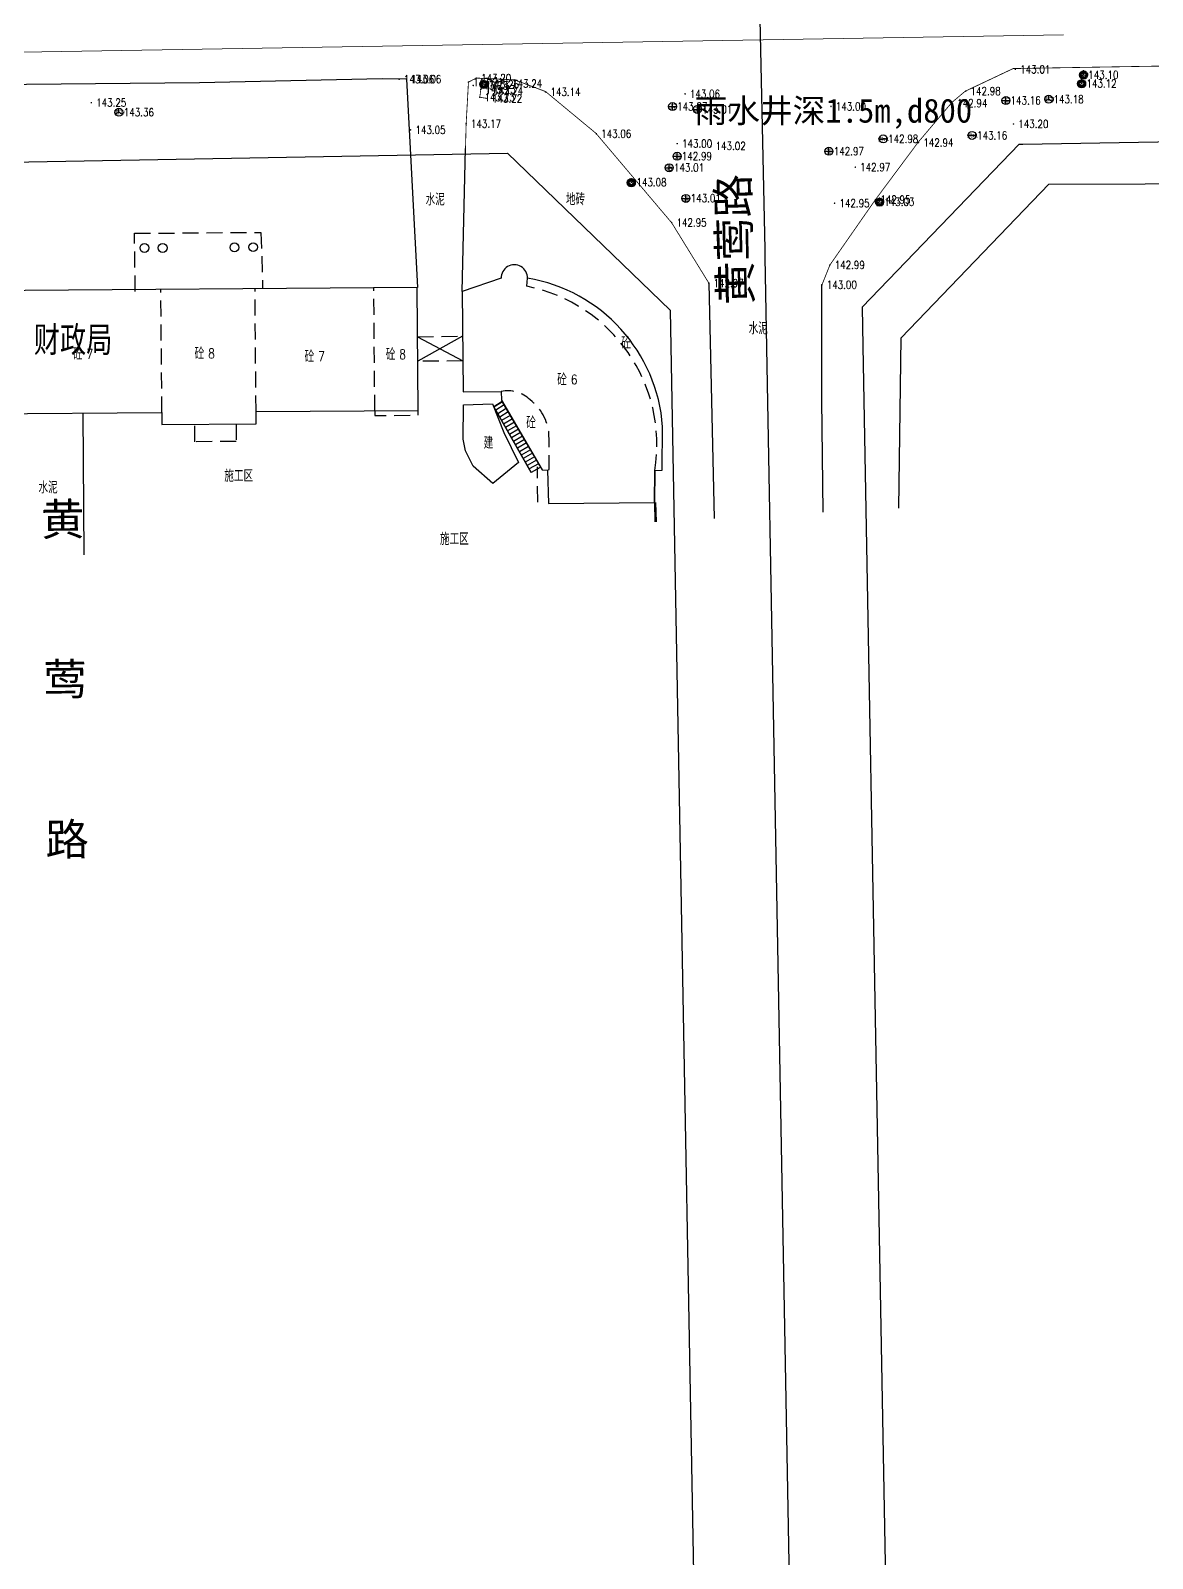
# Model space of a CAD drawing. Extents: x 529262 to 576451, y 2694391 to 2717535.
# Drawn here: x 563781.7 to 563922, y 2709428.2 to 2709619.1 of the extents above; entities that cross this region are included whole.
import ezdxf
from ezdxf.enums import TextEntityAlignment as Align
from ezdxf.xclip import XClip

# ---------------------------------------------------------------- set-up
doc = ezdxf.new("R2010")
doc.units = 0
doc.header["$XCLIPFRAME"] = 0
doc.linetypes.add('X5', pattern=[3, 2, -1])
for name, color, linetype in [('a红线图', 1, 'Continuous'), ('COMPONENT', 8, 'Continuous'), ('DLSS', 4, 'Continuous'), ('GCD', 8, 'Continuous'), ('GXYZ', 8, 'Continuous'), ('JMD', 8, 'Continuous'), ('PP-COM', 7, 'Continuous'), ('RD-中线', 40, 'Continuous'), ('RD-红线', 7, 'Continuous'), ('RD-路名', 7, 'Continuous'), ('ZBTZ', 8, 'Continuous'), ('ZJ', 7, 'Continuous')]:
    doc.layers.add(name, color=color, linetype=linetype)
doc.layers.add('尺寸标注', color=7, linetype='Continuous', lineweight=18)
doc.layers.add('现状管道深度（物探资料）', color=2, linetype='Continuous', plot=False)
doc.styles.add('HZ', font='rs.shx', dxfattribs={"width": 0.8, "bigfont": 'hztxt.shx'})
doc.styles.get("Standard").update_dxf_attribs({"font": '', "height": 2.5, "bigfont": 'smfs.shx'})
doc.styles.add('宋体', font='', dxfattribs={"width": 0.75})
doc.styles.add('黑体', font='simhei.ttf')
doc.styles.get('Standard').set_extended_font_data('FangSong_GB2312')
doc.styles.get('宋体').set_extended_font_data('SimSun')
doc.linetypes.add('1161', pattern='A,0,[149,AAA.SHX,S=0.15,R=0,X=0,Y=0],-1.6', length=1.6)

# ---------------------------------------------------------------- blocks, each defined once
blk = doc.blocks.new('A$C19FD0107')
at = {"layer": 'RD-中线', "color": 8, "linetype": 'Continuous', "flags": 128}
blk.add_lwpolyline([(-7114.57, 14662.94), (-7124.46, 15200.21, 0.000824), (-7124.48, 15201.2), (-7126.39, 15289.25, -0.001188), (-7126.42, 15290.68), (-7134.81, 15786.15, -0.001971), (-7134.84, 15788.51), (-7135.46, 15856.79, -0.007213), (-7135.41, 15865.44), (-7130.8, 16098.5)], format="xyb", dxfattribs=at)
at = {"layer": 'RD-红线', "color": 8, "linetype": 'Continuous', "flags": 128}
for points in [[(-7092.7, 15214.32), (-7092.24, 15214.33), (-7000.57, 15215.92), (-6977.65, 15216.32), (-6762.99, 15220.05), (-6739.1, 15220.47), (-6657.75, 15221.88)], [(-7292.96, 15210.73), (-7292.52, 15210.74), (-7156.7, 15213.19)], [(-7136.34, 15193.56), (-7132.23, 14970.26)], [(-7112.34, 15193.96), (-7112.25, 15189.08), (-7108.24, 14971.05)]]:
    blk.add_lwpolyline(points, dxfattribs=at)
at = {"layer": 'RD-红线', "color": 8, "linetype": 'Continuous'}
for points in [[(-7092.7, 15214.32), (-7112.34, 15193.96, 0.414414)], [(-7136.34, 15193.56), (-7156.7, 15213.19, 0.414112)]]:
    blk.add_lwpolyline(points, format="xyb", dxfattribs=at)
blk = doc.blocks.new('GC200')
at = {"linetype": 'Continuous', "const_width": 0.2, "flags": 128}
blk.add_lwpolyline([(-0.1, 0, 1), (0.1, 0, 1)], format="xyb", close=True, dxfattribs=at)
blk = doc.blocks.new('gcbj0102')
for p, q in [((-1, 0), (1, 0)), ((0, -1), (0, 1))]:
    blk.add_line(p, q)
blk.add_circle((0, 0), 1)
blk = doc.blocks.new('gcbj0107')
for q in [(-0.87, -0.5), (0, 1), (0.87, -0.5)]:
    blk.add_line((0, 0), q)
blk.add_circle((0, 0), 1)
blk = doc.blocks.new('*U11')
at = {"linetype": 'Continuous'}
for points in [[(-1.14, -0.07), (-0.87, -0.76), (-1.13, 0.09)], [(-1.13, 0.09), (-0.73, -0.88), (-1.09, 0.24)], [(-0.73, -0.88), (-1.13, 0.09), (-0.87, -0.76)], [(-0.36, 0.24), (-0.55, 0.84), (-1.09, 0.24)], [(-0.73, 0.74), (-1.09, 0.24), (-0.55, 0.84)], [(-1.09, 0.24), (-0.73, 0.74), (-1.01, 0.43)], [(-0.5, -0.19), (-1.09, 0.24), (-0.73, -0.88)], [(-0.88, 0.6), (-1.01, 0.43), (-0.73, 0.74)], [(-0.55, 0.84), (-0.36, 0.24), (-0.35, 0.91)], [(-0.14, 0.93), (-0.35, 0.91), (-0.36, 0.24)], [(-0.14, 0.93), (0.09, 0.24), (0.07, 0.91)], [(0.81, 0.24), (0.07, 0.91), (0.09, 0.24)], [(0.07, 0.91), (0.81, 0.24), (0.27, 0.84)], [(0.22, -0.19), (0.45, -0.88), (0.81, 0.24)], [(0.73, 0.43), (0.27, 0.84), (0.81, 0.24)], [(0.27, 0.84), (0.73, 0.43), (0.45, 0.74)], [(0.6, 0.6), (0.45, 0.74), (0.73, 0.43)], [(0.59, -0.76), (0.81, 0.24), (0.45, -0.88)], [(0.81, 0.24), (0.59, -0.76), (0.85, 0.09)], [(0.7, -0.61), (0.85, 0.09), (0.59, -0.76)], [(0.85, 0.09), (0.7, -0.61), (0.86, -0.07)], [(-0.87, -0.76), (-1.14, -0.07), (-0.98, -0.61)], [(-1.12, -0.26), (-0.98, -0.61), (-1.14, -0.07)], [(-0.98, -0.61), (-1.12, -0.26), (-1.07, -0.44)], [(-0.73, -0.88), (-0.55, -0.98), (-0.14, -0.45)], [(-0.35, -1.05), (-0.14, -0.45), (-0.55, -0.98)], [(-0.14, -0.45), (-0.35, -1.05), (0.45, -0.88)], [(-0.14, -1.07), (0.45, -0.88), (-0.35, -1.05)], [(0.45, -0.88), (-0.14, -1.07), (0.27, -0.98)], [(0.07, -1.05), (0.27, -0.98), (-0.14, -1.07)], [(0.79, -0.44), (0.86, -0.07), (0.7, -0.61)], [(0.86, -0.07), (0.79, -0.44), (0.84, -0.26)]]:
    blk.add_solid(points, dxfattribs=at)
blk = doc.blocks.new('gcbj0112')
at = {"linetype": 'Continuous'}
for p, q in [((-1.09, 0.24), (-0.5, -0.19)), ((-0.36, 0.24), (-1.09, 0.24)), ((-0.14, 0.93), (-0.36, 0.24)), ((0.09, 0.24), (-0.14, 0.93)), ((0.81, 0.24), (0.09, 0.24)), ((0.22, -0.19), (0.81, 0.24)), ((-0.5, -0.19), (-0.73, -0.88)), ((-0.73, -0.88), (-0.14, -0.45)), ((-0.14, -0.45), (0.45, -0.88)), ((0.45, -0.88), (0.22, -0.19))]:
    blk.add_line(p, q, dxfattribs=at)
blk.add_circle((-0.14, -0.07), 1, dxfattribs=at)
for p in [(-1.09, 0.24), (-0.14, 0.93), (0.81, 0.24), (-0.73, -0.88), (0.45, -0.88)]:
    blk.add_point(p, dxfattribs=at)
blk.add_blockref('*U11', (0, 0), dxfattribs=at)
blk = doc.blocks.new('gcbj0101')
blk.add_line((-1, 0), (1, 0))
blk.add_circle((0, 0), 1)

msp = doc.modelspace()

# ---------------------------------------------------------------- linework, layer by layer
at = {"layer": 'a红线图', "color": 8, "linetype": 'Continuous', "lineweight": 0, "flags": 128}
msp.add_lwpolyline([(563452.338, 2709610.946), (563910.833, 2709618.597)], dxfattribs=at)
msp.add_lwpolyline([(563452.338, 2709610.946), (563910.833, 2709618.597)], dxfattribs=at)
at = {"layer": 'DLSS', "linetype": 'Continuous', "const_width": 0.1, "flags": 128}
for points in [[(564019.825, 2709616.319), (563904.547, 2709614.374), (563898.549, 2709611.541), (563896.905, 2709610.162), (563892.668, 2709605.17), (563887.296, 2709597.956), (563881.626, 2709589.822), (563880.631, 2709587.344)], [(563837.408, 2709613.179), (563836.426, 2709612.684), (563836.139, 2709607.479), (563836.054, 2709604.367)], [(563866.503, 2709587.538), (563861.836, 2709595.107), (563852.365, 2709606.287), (563846.068, 2709611.503), (563842.204, 2709612.963), (563837.421, 2709613.187)], [(563838.898, 2709611.574), (563838.777, 2709610.638), (563837.845, 2709610.787), (563837.971, 2709611.768)]]:
    msp.add_lwpolyline(points, dxfattribs=at)
at = {"layer": 'DLSS', "linetype": 'Continuous'}
for points in [[(563828.71, 2709613.054), (563825.625, 2709613.075), (563802.803, 2709612.602), (563772.451, 2709612.287), (563772.451, 2709612.287), (563742.246, 2709611.629), (563742.246, 2709611.629), (563718.922, 2709611.087)], [(563866.484, 2709587.569), (563867.159, 2709558.148)], [(563880.765, 2709558.935), (563880.632, 2709572.977), (563880.627, 2709587.347)]]:
    msp.add_lwpolyline(points, dxfattribs=at)
at = {"layer": 'JMD', "linetype": 'Continuous'}
for p, q in [((563830.067, 2709580.863), (563835.712, 2709577.825)), ((563835.681, 2709580.92), (563830.087, 2709577.789)), ((563840.651, 2709572.758), (563839.596, 2709572.094)), ((563839.596, 2709572.094), (563840.555, 2709572.697)), ((563845.46, 2709564.543), (563840.651, 2709572.758)), ((563844.277, 2709563.888), (563839.596, 2709572.094)), ((563839.596, 2709572.094), (563844.277, 2709563.888)), ((563840.904, 2709572.326), (563839.842, 2709571.663)), ((563841.156, 2709571.895), (563840.087, 2709571.232)), ((563841.409, 2709571.463), (563840.333, 2709570.801)), ((563841.661, 2709571.032), (563840.579, 2709570.37)), ((563841.914, 2709570.6), (563840.825, 2709569.939)), ((563842.167, 2709570.169), (563841.071, 2709569.508)), ((563842.419, 2709569.737), (563841.317, 2709569.077)), ((563842.672, 2709569.306), (563841.563, 2709568.646)), ((563842.924, 2709568.874), (563841.809, 2709568.215)), ((563843.177, 2709568.443), (563842.055, 2709567.784)), ((563843.43, 2709568.011), (563842.3, 2709567.352)), ((563843.682, 2709567.58), (563842.546, 2709566.921)), ((563843.935, 2709567.148), (563842.792, 2709566.49)), ((563844.187, 2709566.717), (563843.038, 2709566.059)), ((563844.44, 2709566.285), (563843.284, 2709565.628)), ((563844.692, 2709565.854), (563843.53, 2709565.197)), ((563844.945, 2709565.422), (563843.776, 2709564.766)), ((563845.198, 2709564.991), (563844.022, 2709564.335)), ((563845.45, 2709564.559), (563844.267, 2709563.904)), ((563845.406, 2709564.513), (563844.277, 2709563.888)), ((563859.72, 2709558.618), (563859.87, 2709558.622))]:
    msp.add_line(p, q, dxfattribs=at)
at = {"layer": 'JMD', "linetype": 'X5'}
for points in [[(563794.666, 2709593.784), (563810.481, 2709593.905), (563810.687, 2709586.859)], [(563794.762, 2709586.517), (563794.666, 2709593.784)], [(563807.369, 2709569.97), (563807.387, 2709567.771), (563802.215, 2709567.728), (563802.197, 2709569.928)], [(563845.086, 2709560.174), (563845.055, 2709564.582)]]:
    msp.add_lwpolyline(points, dxfattribs=at)
at = {"layer": 'JMD', "linetype": 'Continuous', "flags": 128}
msp.add_lwpolyline([(563835.624, 2709586.49), (563835.752, 2709573.967), (563840.507, 2709574.021), (563840.543, 2709572.943), (563845.649, 2709564.22), (563846.33, 2709564.176), (563846.435, 2709560.019), (563859.682, 2709560.149), (563859.728, 2709564.131), (563860.646, 2709564.198), (563860.71, 2709569.597, 0.3460404), (563843.822, 2709588.18, 1.0009035), (563840.5, 2709588.174)], format="xyb", close=True, dxfattribs=at)
at = {"layer": 'JMD', "linetype": 'X5'}
msp.add_lwpolyline([(563859.728, 2709564.131, 0.4038357), (563843.742, 2709587.158), (563843.822, 2709588.18)], format="xyb", dxfattribs=at)
at = {"layer": 'JMD', "linetype": 'Continuous', "flags": 128}
msp.add_lwpolyline([(563775.47, 2709586.574), (563775.65, 2709571.211), (563798.085, 2709571.404), (563798.097, 2709569.894), (563809.869, 2709569.991), (563809.857, 2709571.501), (563830.127, 2709571.651), (563830.027, 2709587.016)], close=True, dxfattribs=at)
at = {"layer": 'JMD', "linetype": 'X5', "flags": 128}
for points in [[(563798.085, 2709571.404), (563797.961, 2709586.756)], [(563809.857, 2709571.501), (563809.733, 2709586.852)], [(563830.067, 2709580.863), (563835.681, 2709580.92)], [(563835.712, 2709577.825), (563830.087, 2709577.789)]]:
    msp.add_lwpolyline(points, dxfattribs=at)
at = {"layer": 'JMD', "linetype": 'X5', "elevation": -408.432, "flags": 128}
for points in [[(563824.72, 2709571.611), (563824.595, 2709586.972)], [(563824.72, 2709571.611), (563824.724, 2709571.011), (563830.131, 2709571.051), (563830.127, 2709571.651)]]:
    msp.add_lwpolyline(points, dxfattribs=at)
at = {"layer": 'JMD', "linetype": 'X5', "flags": 128}
msp.add_lwpolyline([(563846.33, 2709564.176), (563846.528, 2709564.271, 0.0018917), (563846.495, 2709568.699, 0.2123747), (563844.135, 2709572.977, 0.2415201), (563840.507, 2709574.021, 0.7527136)], format="xyb", dxfattribs=at)
at = {"layer": 'JMD', "linetype": 'Continuous'}
msp.add_lwpolyline([(563840.844, 2709568.87), (563842.668, 2709565.153), (563839.493, 2709562.5), (563837.016, 2709564.673), (563836.05, 2709566.615), (563835.768, 2709568.062), (563835.809, 2709572.326), (563839.453, 2709572.487)], close=True, dxfattribs=at)
for points in [[(563859.728, 2709564.131), (563859.682, 2709560.149)], [(563859.682, 2709560.149), (563859.743, 2709557.719)], [(563859.832, 2709560.153), (563859.893, 2709557.728)]]:
    msp.add_lwpolyline(points, dxfattribs=at)
for centre, radius in [((563795.906, 2709591.957), 0.554), ((563798.188, 2709591.96), 0.566), ((563807.157, 2709592.025), 0.549), ((563809.491, 2709592.044), 0.538)]:
    msp.add_circle(centre, radius, dxfattribs=at)
at = {"layer": 'ZBTZ', "linetype": '1161', "flags": 128}
for points in [[(563830.077, 2709587.016), (563828.71, 2709613.054)], [(563835.624, 2709586.49), (563836.054, 2709604.367)], [(563890.254, 2709559.451), (563890.527, 2709580.719), (563909.017, 2709599.928), (563969.159, 2709600.149), (563969.132, 2709603.575), (564022.023, 2709603.861), (564029.302, 2709602.551), (564032.069, 2709594.838), (564025.808, 2709576.066)], [(563788.384, 2709553.595), (563788.232, 2709571.319)]]:
    msp.add_lwpolyline(points, dxfattribs=at)

# ---------------------------------------------------------------- block references
at = {"layer": 'COMPONENT', "linetype": 'Continuous', "xscale": 0.5, "yscale": 0.5}
for name, p in [('gcbj0112', (563838.419, 2709612.425, 0.295)), ('gcbj0112', (563913.181, 2709612.516, 0.295)), ('gcbj0112', (563913.421, 2709613.605, 0.295)), ('gcbj0102', (563903.64, 2709610.378)), ('gcbj0107', (563908.997, 2709610.542)), ('gcbj0107', (563792.72, 2709608.907)), ('gcbj0102', (563861.948, 2709609.63)), ('gcbj0102', (563865.052, 2709609.261)), ('gcbj0101', (563888.29, 2709605.581)), ('gcbj0101', (563899.409, 2709606.022)), ('gcbj0102', (563862.525, 2709603.412)), ('gcbj0102', (563881.509, 2709604.035)), ('gcbj0102', (563861.533, 2709601.981)), ('gcbj0112', (563856.863, 2709600.148, 0.295)), ('gcbj0102', (563863.621, 2709598.145)), ('gcbj0112', (563887.915, 2709597.718, 0.295))]:
    msp.add_blockref(name, p, dxfattribs=at)
at = {"layer": 'GCD', "linetype": 'Continuous'}
ref = msp.add_blockref('GC200', (563904.823, 2709614.277, 143.01), dxfattribs=dict(at, xscale=0.5, yscale=0.5, zscale=0.5))
ref.add_attrib('height', '143.01', dxfattribs={"linetype": 'Continuous', "height": 1, "style": 'HZ', "width": 0.8}).set_placement((563905.423, 2709614.277, 143.01), align=Align.MIDDLE_LEFT)
ref = msp.add_blockref('GC200', (563827.763, 2709613.047, 143.058), dxfattribs=dict(at, xscale=0.5, yscale=0.5, zscale=0.5))
ref.add_attrib('height', '143.06', dxfattribs={"linetype": 'Continuous', "height": 1, "style": 'HZ', "width": 0.8}).set_placement((563828.363, 2709613.047, 143.058), align=Align.MIDDLE_LEFT)
ref = msp.add_blockref('GC200', (563828.66, 2709613.054, 143.058), dxfattribs=dict(at, xscale=0.5, yscale=0.5, zscale=0.5))
ref.add_attrib('height', '143.06', dxfattribs={"linetype": 'Continuous', "height": 1, "style": 'HZ', "width": 0.8}).set_placement((563829.26, 2709613.054, 143.058), align=Align.MIDDLE_LEFT)
ref = msp.add_blockref('GC200', (563836.422, 2709612.687, 143.213), dxfattribs=dict(at, xscale=0.5, yscale=0.5, zscale=0.5))
ref.add_attrib('height', '143.21', dxfattribs={"linetype": 'Continuous', "height": 1, "style": 'HZ', "width": 0.8}).set_placement((563837.022, 2709612.687, 143.213), align=Align.MIDDLE_LEFT)
ref = msp.add_blockref('GC200', (563837.019, 2709612.266, 143.231), dxfattribs=dict(at, xscale=0.5, yscale=0.5, zscale=0.5))
ref.add_attrib('height', '143.23', dxfattribs={"linetype": 'Continuous', "height": 1, "style": 'HZ', "width": 0.8}).set_placement((563837.619, 2709612.266, 143.231), align=Align.MIDDLE_LEFT)
ref = msp.add_blockref('GC200', (563837.404, 2709613.182, 143.198), dxfattribs=dict(at, xscale=0.5, yscale=0.5, zscale=0.5))
ref.add_attrib('height', '143.20', dxfattribs={"linetype": 'Continuous', "height": 1, "style": 'HZ', "width": 0.8}).set_placement((563838.004, 2709613.182, 143.198), align=Align.MIDDLE_LEFT)
ref = msp.add_blockref('GC200', (563838.365, 2709612.403, 143.262), dxfattribs=dict(at, xscale=0.5, yscale=0.5, zscale=0.5))
ref.add_attrib('height', '143.26', dxfattribs={"linetype": 'Continuous', "height": 1, "style": 'HZ', "width": 0.8}).set_placement((563838.965, 2709612.403, 143.262), align=Align.MIDDLE_LEFT)
ref = msp.add_blockref('GC200', (563841.281, 2709612.49, 143.238), dxfattribs=dict(at, xscale=0.5, yscale=0.5, zscale=0.5))
ref.add_attrib('height', '143.24', dxfattribs={"linetype": 'Continuous', "height": 1, "style": 'HZ', "width": 0.8}).set_placement((563841.881, 2709612.49, 143.238), align=Align.MIDDLE_LEFT)
ref = msp.add_blockref('GC200', (563913.114, 2709612.509, 143.122), dxfattribs=dict(at, xscale=0.5, yscale=0.5, zscale=0.5))
ref.add_attrib('height', '143.12', dxfattribs={"linetype": 'Continuous', "height": 1, "style": 'HZ', "width": 0.8}).set_placement((563913.714, 2709612.509, 143.122), align=Align.MIDDLE_LEFT)
ref = msp.add_blockref('GC200', (563913.343, 2709613.59, 143.1), dxfattribs=dict(at, xscale=0.5, yscale=0.5, zscale=0.5))
ref.add_attrib('height', '143.10', dxfattribs={"linetype": 'Continuous', "height": 1, "style": 'HZ', "width": 0.8}).set_placement((563913.943, 2709613.59, 143.1), align=Align.MIDDLE_LEFT)
ref = msp.add_blockref('GC200', (563837.841, 2709610.79, 143.225), dxfattribs=dict(at, xscale=0.5, yscale=0.5, zscale=0.5))
ref.add_attrib('height', '143.23', dxfattribs={"linetype": 'Continuous', "height": 1, "style": 'HZ', "width": 0.8}).set_placement((563838.441, 2709610.79, 143.225), align=Align.MIDDLE_LEFT)
ref = msp.add_blockref('GC200', (563837.967, 2709611.771, 143.231), dxfattribs=dict(at, xscale=0.5, yscale=0.5, zscale=0.5))
ref.add_attrib('height', '143.23', dxfattribs={"linetype": 'Continuous', "height": 1, "style": 'HZ', "width": 0.8}).set_placement((563838.567, 2709611.771, 143.231), align=Align.MIDDLE_LEFT)
ref = msp.add_blockref('GC200', (563838.773, 2709610.641, 143.216), dxfattribs=dict(at, xscale=0.5, yscale=0.5, zscale=0.5))
ref.add_attrib('height', '143.22', dxfattribs={"linetype": 'Continuous', "height": 1, "style": 'HZ', "width": 0.8}).set_placement((563839.373, 2709610.641, 143.216), align=Align.MIDDLE_LEFT)
ref = msp.add_blockref('GC200', (563838.894, 2709611.577, 143.237), dxfattribs=dict(at, xscale=0.5, yscale=0.5, zscale=0.5))
ref.add_attrib('height', '143.24', dxfattribs={"linetype": 'Continuous', "height": 1, "style": 'HZ', "width": 0.8}).set_placement((563839.494, 2709611.577, 143.237), align=Align.MIDDLE_LEFT)
ref = msp.add_blockref('GC200', (563846.075, 2709611.445, 143.136), dxfattribs=dict(at, xscale=0.5, yscale=0.5, zscale=0.5))
ref.add_attrib('height', '143.14', dxfattribs={"linetype": 'Continuous', "height": 1, "style": 'HZ', "width": 0.8}).set_placement((563846.675, 2709611.445, 143.136), align=Align.MIDDLE_LEFT)
ref = msp.add_blockref('GC200', (563863.519, 2709611.206, 143.059), dxfattribs=dict(at, xscale=0.5, yscale=0.5, zscale=0.5))
ref.add_attrib('height', '143.06', dxfattribs={"linetype": 'Continuous', "height": 1, "style": 'HZ', "width": 0.8}).set_placement((563864.119, 2709611.206, 143.059), align=Align.MIDDLE_LEFT)
ref = msp.add_blockref('GC200', (563898.617, 2709611.56, 142.977), dxfattribs=dict(at, xscale=0.5, yscale=0.5, zscale=0.5))
ref.add_attrib('height', '142.98', dxfattribs={"linetype": 'Continuous', "height": 1, "style": 'HZ', "width": 0.8}).set_placement((563899.217, 2709611.56, 142.977), align=Align.MIDDLE_LEFT)
ref = msp.add_blockref('GC200', (563903.622, 2709610.394, 143.155), dxfattribs=dict(at, xscale=0.5, yscale=0.5, zscale=0.5))
ref.add_attrib('height', '143.16', dxfattribs={"linetype": 'Continuous', "height": 1, "style": 'HZ', "width": 0.8}).set_placement((563904.222, 2709610.394, 143.155), align=Align.MIDDLE_LEFT)
ref = msp.add_blockref('GC200', (563908.991, 2709610.536, 143.175), dxfattribs=dict(at, xscale=0.5, yscale=0.5, zscale=0.5))
ref.add_attrib('height', '143.18', dxfattribs={"linetype": 'Continuous', "height": 1, "style": 'HZ', "width": 0.8}).set_placement((563909.591, 2709610.536, 143.175), align=Align.MIDDLE_LEFT)
ref = msp.add_blockref('GC200', (563789.267, 2709610.114, 143.252), dxfattribs=dict(at, xscale=0.5, yscale=0.5, zscale=0.5))
ref.add_attrib('height', '143.25', dxfattribs={"linetype": 'Continuous', "height": 1, "style": 'HZ', "width": 0.8}).set_placement((563789.867, 2709610.114, 143.252), align=Align.MIDDLE_LEFT)
ref = msp.add_blockref('GC200', (563792.721, 2709608.907, 143.356), dxfattribs=dict(at, xscale=0.5, yscale=0.5, zscale=0.5))
ref.add_attrib('height', '143.36', dxfattribs={"linetype": 'Continuous', "height": 1, "style": 'HZ', "width": 0.8}).set_placement((563793.321, 2709608.907, 143.356), align=Align.MIDDLE_LEFT)
ref = msp.add_blockref('GC200', (563861.931, 2709609.637, 143.068), dxfattribs=dict(at, xscale=0.5, yscale=0.5, zscale=0.5))
ref.add_attrib('height', '143.07', dxfattribs={"linetype": 'Continuous', "height": 1, "style": 'HZ', "width": 0.8}).set_placement((563862.531, 2709609.637, 143.068), align=Align.MIDDLE_LEFT)
ref = msp.add_blockref('GC200', (563865.047, 2709609.278, 143.007), dxfattribs=dict(at, xscale=0.5, yscale=0.5, zscale=0.5))
ref.add_attrib('height', '143.01', dxfattribs={"linetype": 'Continuous', "height": 1, "style": 'HZ', "width": 0.8}).set_placement((563865.647, 2709609.278, 143.007), align=Align.MIDDLE_LEFT)
ref = msp.add_blockref('GC200', (563881.76, 2709609.644, 142.996), dxfattribs=dict(at, xscale=0.5, yscale=0.5, zscale=0.5))
ref.add_attrib('height', '143.00', dxfattribs={"linetype": 'Continuous', "height": 1, "style": 'HZ', "width": 0.8}).set_placement((563882.36, 2709609.644, 142.996), align=Align.MIDDLE_LEFT)
ref = msp.add_blockref('GC200', (563896.947, 2709610.047, 142.942), dxfattribs=dict(at, xscale=0.5, yscale=0.5, zscale=0.5))
ref.add_attrib('height', '142.94', dxfattribs={"linetype": 'Continuous', "height": 1, "style": 'HZ', "width": 0.8}).set_placement((563897.547, 2709610.047, 142.942), align=Align.MIDDLE_LEFT)
ref = msp.add_blockref('GC200', (563829.191, 2709606.707, 143.051), dxfattribs=dict(at, xscale=0.5, yscale=0.5, zscale=0.5))
ref.add_attrib('height', '143.05', dxfattribs={"linetype": 'Continuous', "height": 1, "style": 'HZ', "width": 0.8}).set_placement((563829.791, 2709606.707, 143.051), align=Align.MIDDLE_LEFT)
ref = msp.add_blockref('GC200', (563836.135, 2709607.482, 143.174), dxfattribs=dict(at, xscale=0.5, yscale=0.5, zscale=0.5))
ref.add_attrib('height', '143.17', dxfattribs={"linetype": 'Continuous', "height": 1, "style": 'HZ', "width": 0.8}).set_placement((563836.735, 2709607.482, 143.174), align=Align.MIDDLE_LEFT)
ref = msp.add_blockref('GC200', (563904.588, 2709607.449, 143.204), dxfattribs=dict(at, xscale=0.5, yscale=0.5, zscale=0.5))
ref.add_attrib('height', '143.20', dxfattribs={"linetype": 'Continuous', "height": 1, "style": 'HZ', "width": 0.8}).set_placement((563905.188, 2709607.449, 143.204), align=Align.MIDDLE_LEFT)
ref = msp.add_blockref('GC200', (563852.417, 2709606.229, 143.058), dxfattribs=dict(at, xscale=0.5, yscale=0.5, zscale=0.5))
ref.add_attrib('height', '143.06', dxfattribs={"linetype": 'Continuous', "height": 1, "style": 'HZ', "width": 0.8}).set_placement((563853.017, 2709606.229, 143.058), align=Align.MIDDLE_LEFT)
ref = msp.add_blockref('GC200', (563862.532, 2709604.99, 142.999), dxfattribs=dict(at, xscale=0.5, yscale=0.5, zscale=0.5))
ref.add_attrib('height', '143.00', dxfattribs={"linetype": 'Continuous', "height": 1, "style": 'HZ', "width": 0.8}).set_placement((563863.132, 2709604.99, 142.999), align=Align.MIDDLE_LEFT)
ref = msp.add_blockref('GC200', (563866.735, 2709604.699, 143.017), dxfattribs=dict(at, xscale=0.5, yscale=0.5, zscale=0.5))
ref.add_attrib('height', '143.02', dxfattribs={"linetype": 'Continuous', "height": 1, "style": 'HZ', "width": 0.8}).set_placement((563867.335, 2709604.699, 143.017), align=Align.MIDDLE_LEFT)
ref = msp.add_blockref('GC200', (563888.309, 2709605.588, 142.978), dxfattribs=dict(at, xscale=0.5, yscale=0.5, zscale=0.5))
ref.add_attrib('height', '142.98', dxfattribs={"linetype": 'Continuous', "height": 1, "style": 'HZ', "width": 0.8}).set_placement((563888.909, 2709605.588, 142.978), align=Align.MIDDLE_LEFT)
ref = msp.add_blockref('GC200', (563892.71, 2709605.113, 142.938), dxfattribs=dict(at, xscale=0.5, yscale=0.5, zscale=0.5))
ref.add_attrib('height', '142.94', dxfattribs={"linetype": 'Continuous', "height": 1, "style": 'HZ', "width": 0.8}).set_placement((563893.31, 2709605.113, 142.938), align=Align.MIDDLE_LEFT)
ref = msp.add_blockref('GC200', (563899.43, 2709606.023, 143.156), dxfattribs=dict(at, xscale=0.5, yscale=0.5, zscale=0.5))
ref.add_attrib('height', '143.16', dxfattribs={"linetype": 'Continuous', "height": 1, "style": 'HZ', "width": 0.8}).set_placement((563900.03, 2709606.023, 143.156), align=Align.MIDDLE_LEFT)
ref = msp.add_blockref('GC200', (563862.502, 2709603.423, 142.987), dxfattribs=dict(at, xscale=0.5, yscale=0.5, zscale=0.5))
ref.add_attrib('height', '142.99', dxfattribs={"linetype": 'Continuous', "height": 1, "style": 'HZ', "width": 0.8}).set_placement((563863.102, 2709603.423, 142.987), align=Align.MIDDLE_LEFT)
ref = msp.add_blockref('GC200', (563881.504, 2709604.045, 142.97), dxfattribs=dict(at, xscale=0.5, yscale=0.5, zscale=0.5))
ref.add_attrib('height', '142.97', dxfattribs={"linetype": 'Continuous', "height": 1, "style": 'HZ', "width": 0.8}).set_placement((563882.104, 2709604.045, 142.97), align=Align.MIDDLE_LEFT)
ref = msp.add_blockref('GC200', (563861.528, 2709602.004, 143.007), dxfattribs=dict(at, xscale=0.5, yscale=0.5, zscale=0.5))
ref.add_attrib('height', '143.01', dxfattribs={"linetype": 'Continuous', "height": 1, "style": 'HZ', "width": 0.8}).set_placement((563862.128, 2709602.004, 143.007), align=Align.MIDDLE_LEFT)
ref = msp.add_blockref('GC200', (563884.803, 2709602.049, 142.973), dxfattribs=dict(at, xscale=0.5, yscale=0.5, zscale=0.5))
ref.add_attrib('height', '142.97', dxfattribs={"linetype": 'Continuous', "height": 1, "style": 'HZ', "width": 0.8}).set_placement((563885.403, 2709602.049, 142.973), align=Align.MIDDLE_LEFT)
ref = msp.add_blockref('GC200', (563856.828, 2709600.156, 143.077), dxfattribs=dict(at, xscale=0.5, yscale=0.5, zscale=0.5))
ref.add_attrib('height', '143.08', dxfattribs={"linetype": 'Continuous', "height": 1, "style": 'HZ', "width": 0.8}).set_placement((563857.428, 2709600.156, 143.077), align=Align.MIDDLE_LEFT)
ref = msp.add_blockref('GC200', (563863.615, 2709598.173, 143.01), dxfattribs=dict(at, xscale=0.5, yscale=0.5, zscale=0.5))
ref.add_attrib('height', '143.01', dxfattribs={"linetype": 'Continuous', "height": 1, "style": 'HZ', "width": 0.8}).set_placement((563864.215, 2709598.173, 143.01), align=Align.MIDDLE_LEFT)
ref = msp.add_blockref('GC200', (563882.218, 2709597.545, 142.946), dxfattribs=dict(at, xscale=0.5, yscale=0.5, zscale=0.5))
ref.add_attrib('height', '142.95', dxfattribs={"linetype": 'Continuous', "height": 1, "style": 'HZ', "width": 0.8}).set_placement((563882.818, 2709597.545, 142.946), align=Align.MIDDLE_LEFT)
ref = msp.add_blockref('GC200', (563887.333, 2709597.989, 142.949), dxfattribs=dict(at, xscale=0.5, yscale=0.5, zscale=0.5))
ref.add_attrib('height', '142.95', dxfattribs={"linetype": 'Continuous', "height": 1, "style": 'HZ', "width": 0.8}).set_placement((563887.933, 2709597.989, 142.949), align=Align.MIDDLE_LEFT)
ref = msp.add_blockref('GC200', (563887.825, 2709597.711, 143.028), dxfattribs=dict(at, xscale=0.5, yscale=0.5, zscale=0.5))
ref.add_attrib('height', '143.03', dxfattribs={"linetype": 'Continuous', "height": 1, "style": 'HZ', "width": 0.8}).set_placement((563888.425, 2709597.711, 143.028), align=Align.MIDDLE_LEFT)
ref = msp.add_blockref('GC200', (563861.841, 2709595.126, 142.949), dxfattribs=dict(at, xscale=0.5, yscale=0.5, zscale=0.5))
ref.add_attrib('height', '142.95', dxfattribs={"linetype": 'Continuous', "height": 1, "style": 'HZ', "width": 0.8}).set_placement((563862.441, 2709595.126, 142.949), align=Align.MIDDLE_LEFT)
ref = msp.add_blockref('GC200', (563881.622, 2709589.825, 142.985), dxfattribs=dict(at, xscale=0.5, yscale=0.5, zscale=0.5))
ref.add_attrib('height', '142.99', dxfattribs={"linetype": 'Continuous', "height": 1, "style": 'HZ', "width": 0.8}).set_placement((563882.222, 2709589.825, 142.985), align=Align.MIDDLE_LEFT)
ref = msp.add_blockref('GC200', (563866.48, 2709587.572, 142.97), dxfattribs=dict(at, xscale=0.5, yscale=0.5, zscale=0.5))
ref.add_attrib('height', '142.97', dxfattribs={"linetype": 'Continuous', "height": 1, "style": 'HZ', "width": 0.8}).set_placement((563867.08, 2709587.572, 142.97), align=Align.MIDDLE_LEFT)
ref = msp.add_blockref('GC200', (563880.627, 2709587.347, 142.998), dxfattribs=dict(at, xscale=0.5, yscale=0.5, zscale=0.5))
ref.add_attrib('height', '143.00', dxfattribs={"linetype": 'Continuous', "height": 1, "style": 'HZ', "width": 0.8}).set_placement((563881.227, 2709587.347, 142.998), align=Align.MIDDLE_LEFT)
at = {"layer": 'PP-COM'}
ref = msp.add_blockref('A$C19FD0107', (570997.993, 2694390.603), dxfattribs=at)
XClip(ref).set_block_clipping_path([(-9366.4383134884, 14428.6043910822), (-3328.4480743363, 17452.7484863754)])

# ---------------------------------------------------------------- texts
at = {"layer": 'GXYZ', "linetype": 'Continuous', "style": '宋体'}
for s, p in [('电力', (563909.042, 2709610.592)), ('电力', (563792.764, 2709608.957)), ('污', (563861.984, 2709609.591)), ('污', (563865.088, 2709609.222)), ('污', (563903.677, 2709610.338)), ('供水', (563888.317, 2709605.555)), ('供水', (563899.436, 2709605.996)), ('污', (563862.561, 2709603.372)), ('污', (563881.545, 2709603.995)), ('污', (563861.569, 2709601.941)), ('污', (563863.657, 2709598.105))]:
    msp.add_text(s, height=0.5, dxfattribs=at).set_placement(p, align=Align.MIDDLE)
at = {"layer": 'JMD', "linetype": 'Continuous', "style": 'HZ', "width": 0.8}
for p in [(563856.751, 2709580.085), (563788.173, 2709578.705), (563803.381, 2709578.779), (563817.139, 2709578.408), (563827.284, 2709578.658), (563848.73, 2709575.514), (563844.861, 2709570.13)]:
    msp.add_text('砼', height=1.5, dxfattribs=at).set_placement(p, align=Align.MIDDLE_RIGHT)
for s, p in [('7', (563788.673, 2709578.705)), ('8', (563803.881, 2709578.779)), ('7', (563817.639, 2709578.408)), ('8', (563827.784, 2709578.658)), ('6', (563849.23, 2709575.514))]:
    msp.add_text(s, height=1.2, dxfattribs=at).set_placement(p, align=Align.MIDDLE_LEFT)
msp.add_text('建', height=1.5, dxfattribs=at).set_placement((563838.929, 2709567.681), align=Align.MIDDLE)
at = {"layer": 'RD-路名', "color": 7, "style": '黑体'}
msp.add_text('黄莺路', height=4, rotation=91.30512, dxfattribs=at).set_placement((563869.589, 2709593.007), align=Align.MIDDLE)
at = {"layer": 'RD-路名', "color": 7, "linetype": 'Continuous', "insert": (563782.93, 2709560.009), "char_height": 4, "width": 50.99419, "attachment_point": 1, "rotation": 0.77924, "style": '黑体'}
msp.add_mtext('黄\\P\\P\\P莺\\P\\P\\P路', dxfattribs=at)
at = {"layer": 'ZJ', "color": 8, "linetype": 'Continuous', "style": 'HZ', "width": 0.8}
for s, p in [('水泥', (563832.265, 2709598.084)), ('地砖', (563849.809, 2709598.115)), ('水泥', (563872.67, 2709581.979)), ('施工区', (563807.699, 2709563.559, 514.885)), ('水泥', (563783.852, 2709562.092)), ('施工区', (563834.663, 2709555.665, 514.885))]:
    msp.add_text(s, height=1.5, dxfattribs=at).set_placement(p, align=Align.MIDDLE)
at = {"layer": '尺寸标注', "color": 252, "insert": (563782.075, 2709582.118, 2761.055), "char_height": 4, "attachment_point": 1, "style": '宋体'}
msp.add_mtext('{\\H0.8x;财政局 }', dxfattribs=at)
at = {"layer": '现状管道深度（物探资料）', "color": 3}
msp.add_text('雨水井深1.5m,d800', height=3, dxfattribs=at).set_placement((563882.06, 2709609.115), align=Align.MIDDLE_CENTER)

doc.saveas('drawing.dxf')
